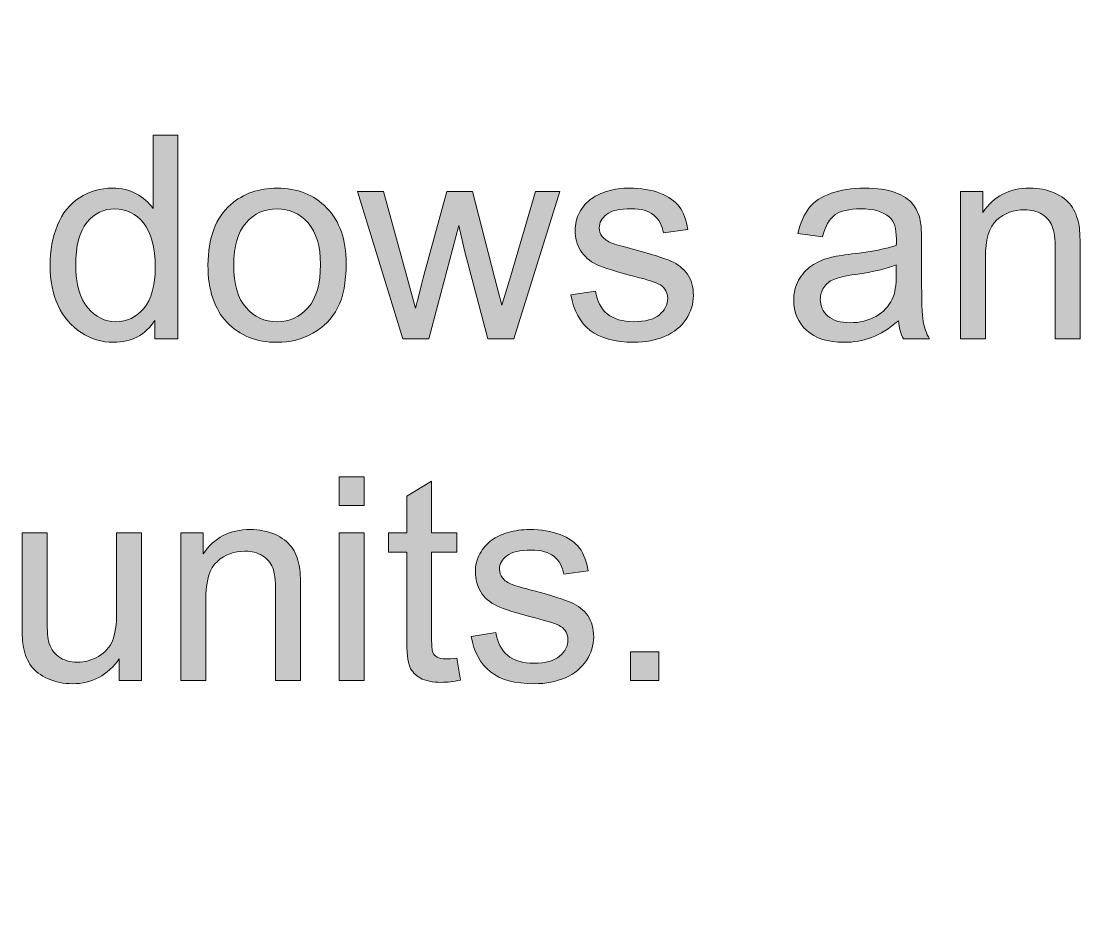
# Model space of a CAD drawing. Header units: inches. Extents: x -17.6 to 82.3, y -15.1 to 23.2.
# Drawn here: x 27.301 to 28.032, y -4.926 to -4.306 of the extents above; entities that cross this region are included whole.
import ezdxf

# ---------------------------------------------------------------- set-up
doc = ezdxf.new("R2010")
doc.units = ezdxf.units.IN
doc.header["$MEASUREMENT"] = 0
doc.layers.add('0_0', color=7, linetype='Continuous', lineweight=0)
doc.layers.add('G-ANNO-TTLB', color=7, linetype='Continuous', lineweight=0)

# ---------------------------------------------------------------- blocks, each defined once
blk = doc.blocks.new('Block_19')
at = {"layer": '0_0', "true_color": 0x000000, "transparency": 33554687}
h = blk.add_hatch(color=18, dxfattribs=at)
h.dxf.hatch_style = 2
edge = h.paths.add_edge_path()
edge.add_spline(control_points=[(27.33858, -4.473), (27.33858, -4.48591), (27.3413, -4.49556), (27.34675, -4.50195), (27.35219, -4.50834), (27.35862, -4.51154), (27.36602, -4.51154), (27.37348, -4.51154), (27.37983, -4.50849), (27.38505, -4.50237), (27.39027, -4.49627), (27.39289, -4.48695), (27.39289, -4.47442), (27.39289, -4.46063), (27.39023, -4.45049), (27.38491, -4.44404), (27.3796, -4.43758), (27.37305, -4.43435), (27.36526, -4.43435), (27.35767, -4.43435), (27.35132, -4.43746), (27.34622, -4.44366), (27.34113, -4.44986), (27.33858, -4.45964), (27.33858, -4.473)], knot_values=[0, 0, 0, 0, 1, 1, 1, 2, 2, 2, 3, 3, 3, 4, 4, 4, 5, 5, 5, 6, 6, 6, 7, 7, 7, 8, 8, 8, 8], degree=3, periodic=0)
edge = h.paths.add_edge_path()
edge.add_spline(control_points=[(27.39261, -4.52332), (27.39261, -4.52332), (27.39261, -4.51059), (27.39261, -4.51059), (27.3862, -4.52059), (27.3768, -4.52559), (27.36441, -4.52559), (27.35636, -4.52559), (27.34897, -4.52338), (27.34223, -4.51895), (27.33549, -4.51451), (27.33027, -4.50833), (27.32657, -4.50039), (27.32286, -4.49245), (27.32102, -4.48332), (27.32102, -4.473), (27.32102, -4.46293), (27.32269, -4.4538), (27.32605, -4.4456), (27.3294, -4.43741), (27.33443, -4.43113), (27.34115, -4.42676), (27.34785, -4.42239), (27.35535, -4.42021), (27.36365, -4.42021), (27.36972, -4.42021), (27.37514, -4.42148), (27.37988, -4.42406), (27.38463, -4.42661), (27.38848, -4.42996), (27.39147, -4.43407), (27.39147, -4.43407), (27.39147, -4.38413), (27.39147, -4.38413), (27.39147, -4.38413), (27.40846, -4.38413), (27.40846, -4.38413), (27.40846, -4.38413), (27.40846, -4.52332), (27.40846, -4.52332), (27.40846, -4.52332), (27.39261, -4.52332), (27.39261, -4.52332)], knot_values=[0, 0, 0, 0, 1, 1, 1, 2, 2, 2, 3, 3, 3, 4, 4, 4, 5, 5, 5, 6, 6, 6, 7, 7, 7, 8, 8, 8, 9, 9, 9, 10, 10, 10, 11, 11, 11, 12, 12, 12, 13, 13, 13, 14, 14, 14, 14], degree=3, periodic=0)
h = blk.add_hatch(color=18, dxfattribs=at)
h.dxf.hatch_style = 2
edge = h.paths.add_edge_path()
edge.add_spline(control_points=[(27.44653, -4.4729), (27.44653, -4.48581), (27.44934, -4.49548), (27.45498, -4.50191), (27.46061, -4.50833), (27.46771, -4.51154), (27.47625, -4.51154), (27.48473, -4.51154), (27.49178, -4.50831), (27.49742, -4.50186), (27.50305, -4.4954), (27.50587, -4.48556), (27.50587, -4.47233), (27.50587, -4.45987), (27.50304, -4.45041), (27.49737, -4.444), (27.49171, -4.43757), (27.48466, -4.43435), (27.47625, -4.43435), (27.46771, -4.43435), (27.46061, -4.43755), (27.45498, -4.44394), (27.44934, -4.45033), (27.44653, -4.45999), (27.44653, -4.4729)], knot_values=[0, 0, 0, 0, 1, 1, 1, 2, 2, 2, 3, 3, 3, 4, 4, 4, 5, 5, 5, 6, 6, 6, 7, 7, 7, 8, 8, 8, 8], degree=3, periodic=0)
edge = h.paths.add_edge_path()
edge.add_spline(control_points=[(27.42897, -4.4729), (27.42897, -4.45422), (27.43415, -4.4404), (27.44454, -4.43141), (27.45321, -4.42394), (27.46377, -4.42021), (27.47625, -4.42021), (27.49011, -4.42021), (27.50144, -4.42475), (27.51024, -4.43382), (27.51903, -4.44291), (27.52344, -4.45546), (27.52344, -4.47148), (27.52344, -4.48446), (27.52148, -4.49466), (27.51759, -4.5021), (27.5137, -4.50954), (27.50804, -4.51531), (27.5006, -4.51942), (27.49316, -4.52353), (27.48504, -4.52559), (27.47625, -4.52559), (27.46213, -4.52559), (27.45072, -4.52106), (27.44202, -4.51202), (27.43332, -4.50297), (27.42897, -4.48992), (27.42897, -4.4729)], knot_values=[0, 0, 0, 0, 1, 1, 1, 2, 2, 2, 3, 3, 3, 4, 4, 4, 5, 5, 5, 6, 6, 6, 7, 7, 7, 8, 8, 8, 9, 9, 9, 9], degree=3, periodic=0)
h = blk.add_hatch(color=18, dxfattribs=at)
h.dxf.hatch_style = 2
edge = h.paths.add_edge_path()
edge.add_spline(control_points=[(27.67706, -4.49322), (27.67706, -4.49322), (27.69396, -4.49056), (27.69396, -4.49056), (27.69491, -4.49733), (27.69755, -4.50252), (27.70188, -4.50613), (27.70622, -4.50974), (27.71228, -4.51154), (27.72007, -4.51154), (27.72791, -4.51154), (27.73374, -4.50994), (27.73754, -4.50674), (27.74133, -4.50355), (27.74323, -4.4998), (27.74323, -4.4955), (27.74323, -4.49163), (27.74155, -4.48859), (27.7382, -4.48638), (27.73585, -4.48486), (27.73003, -4.48294), (27.72073, -4.48059), (27.7082, -4.47743), (27.6995, -4.47469), (27.69466, -4.47237), (27.68982, -4.47007), (27.68616, -4.46686), (27.68365, -4.4628), (27.68115, -4.4587), (27.6799, -4.4542), (27.6799, -4.44926), (27.6799, -4.44477), (27.68094, -4.44061), (27.68298, -4.43678), (27.68505, -4.43294), (27.68784, -4.42977), (27.69139, -4.42723), (27.69405, -4.42527), (27.69767, -4.42361), (27.70226, -4.42224), (27.70685, -4.42088), (27.71176, -4.42021), (27.71703, -4.42021), (27.72493, -4.42021), (27.73188, -4.42135), (27.73786, -4.42362), (27.74384, -4.4259), (27.74826, -4.429), (27.75111, -4.43287), (27.75396, -4.43678), (27.75591, -4.44198), (27.757, -4.4485), (27.757, -4.4485), (27.74029, -4.45078), (27.74029, -4.45078), (27.73953, -4.44558), (27.73733, -4.44154), (27.73368, -4.43863), (27.73005, -4.43571), (27.72491, -4.43426), (27.71826, -4.43426), (27.71041, -4.43426), (27.70481, -4.43556), (27.70146, -4.43815), (27.69809, -4.44074), (27.69642, -4.44378), (27.69642, -4.44727), (27.69642, -4.44948), (27.69712, -4.45147), (27.69851, -4.45325), (27.6999, -4.45508), (27.70208, -4.4566), (27.70506, -4.4578), (27.70677, -4.45844), (27.71181, -4.45989), (27.72016, -4.46217), (27.73225, -4.4654), (27.74068, -4.46804), (27.74546, -4.47009), (27.75024, -4.47215), (27.75399, -4.47515), (27.75671, -4.47907), (27.75943, -4.48299), (27.7608, -4.48787), (27.7608, -4.49369), (27.7608, -4.49939), (27.75913, -4.50476), (27.75581, -4.50978), (27.75248, -4.51482), (27.74769, -4.5187), (27.74143, -4.52147), (27.73516, -4.52421), (27.72807, -4.52559), (27.72016, -4.52559), (27.70706, -4.52559), (27.69708, -4.52287), (27.6902, -4.51743), (27.68334, -4.51199), (27.67896, -4.50392), (27.67706, -4.49322)], knot_values=[0, 0, 0, 0, 1, 1, 1, 2, 2, 2, 3, 3, 3, 4, 4, 4, 5, 5, 5, 6, 6, 6, 7, 7, 7, 8, 8, 8, 9, 9, 9, 10, 10, 10, 11, 11, 11, 12, 12, 12, 13, 13, 13, 14, 14, 14, 15, 15, 15, 16, 16, 16, 17, 17, 17, 18, 18, 18, 19, 19, 19, 20, 20, 20, 21, 21, 21, 22, 22, 22, 23, 23, 23, 24, 24, 24, 25, 25, 25, 26, 26, 26, 27, 27, 27, 28, 28, 28, 29, 29, 29, 30, 30, 30, 31, 31, 31, 32, 32, 32, 33, 33, 33, 33], degree=3, periodic=0)
h = blk.add_hatch(color=18, dxfattribs=at)
h.dxf.hatch_style = 2
edge = h.paths.add_edge_path()
edge.add_spline(control_points=[(27.89951, -4.47271), (27.8933, -4.47525), (27.88399, -4.47739), (27.8716, -4.47917), (27.86457, -4.48018), (27.85959, -4.48132), (27.85669, -4.48258), (27.85377, -4.48385), (27.85152, -4.4857), (27.84995, -4.48813), (27.84836, -4.49057), (27.84757, -4.49329), (27.84757, -4.49626), (27.84757, -4.50081), (27.8493, -4.50461), (27.85274, -4.50765), (27.8562, -4.51069), (27.86125, -4.51221), (27.86789, -4.51221), (27.87447, -4.51221), (27.88033, -4.51077), (27.88546, -4.50788), (27.89058, -4.505), (27.89434, -4.50107), (27.89676, -4.49607), (27.89859, -4.4922), (27.89951, -4.4865), (27.89951, -4.47898), (27.89951, -4.47898), (27.89951, -4.47271), (27.89951, -4.47271)], knot_values=[0, 0, 0, 0, 1, 1, 1, 2, 2, 2, 3, 3, 3, 4, 4, 4, 5, 5, 5, 6, 6, 6, 7, 7, 7, 8, 8, 8, 9, 9, 9, 10, 10, 10, 10], degree=3, periodic=0)
edge = h.paths.add_edge_path()
edge.add_spline(control_points=[(27.90093, -4.51088), (27.8946, -4.51626), (27.88851, -4.52006), (27.88265, -4.52227), (27.8768, -4.52448), (27.87051, -4.52559), (27.86381, -4.52559), (27.85273, -4.52559), (27.84421, -4.52288), (27.83827, -4.51748), (27.83232, -4.51206), (27.82935, -4.50515), (27.82935, -4.49673), (27.82935, -4.49179), (27.83047, -4.48729), (27.83271, -4.48319), (27.83496, -4.47913), (27.8379, -4.47584), (27.84154, -4.47338), (27.84519, -4.47091), (27.84928, -4.46903), (27.85384, -4.46777), (27.85719, -4.46689), (27.86225, -4.46604), (27.86903, -4.46521), (27.88283, -4.46357), (27.89299, -4.4616), (27.89951, -4.45932), (27.89956, -4.45698), (27.8996, -4.4555), (27.8996, -4.45486), (27.8996, -4.4479), (27.89799, -4.44299), (27.89476, -4.44014), (27.89039, -4.43628), (27.8839, -4.43435), (27.8753, -4.43435), (27.86726, -4.43435), (27.86133, -4.43576), (27.85749, -4.43857), (27.85366, -4.44139), (27.85083, -4.44638), (27.849, -4.45353), (27.849, -4.45353), (27.83229, -4.45125), (27.83229, -4.45125), (27.83381, -4.44411), (27.8363, -4.43833), (27.83979, -4.43393), (27.84326, -4.42952), (27.84829, -4.42615), (27.85489, -4.42376), (27.86146, -4.4214), (27.86909, -4.42021), (27.87777, -4.42021), (27.88637, -4.42021), (27.89336, -4.42122), (27.89875, -4.42324), (27.90412, -4.42527), (27.90808, -4.42782), (27.91062, -4.43089), (27.91314, -4.43396), (27.91492, -4.43784), (27.91593, -4.44252), (27.9165, -4.44543), (27.91679, -4.45068), (27.91679, -4.45828), (27.91679, -4.45828), (27.91679, -4.48107), (27.91679, -4.48107), (27.91679, -4.49695), (27.91715, -4.507), (27.91787, -4.51122), (27.91861, -4.51542), (27.92004, -4.51945), (27.9222, -4.52332), (27.9222, -4.52332), (27.90435, -4.52332), (27.90435, -4.52332), (27.90257, -4.51978), (27.90144, -4.51562), (27.90093, -4.51088)], knot_values=[0, 0, 0, 0, 1, 1, 1, 2, 2, 2, 3, 3, 3, 4, 4, 4, 5, 5, 5, 6, 6, 6, 7, 7, 7, 8, 8, 8, 9, 9, 9, 10, 10, 10, 11, 11, 11, 12, 12, 12, 13, 13, 13, 14, 14, 14, 15, 15, 15, 16, 16, 16, 17, 17, 17, 18, 18, 18, 19, 19, 19, 20, 20, 20, 21, 21, 21, 22, 22, 22, 23, 23, 23, 24, 24, 24, 25, 25, 25, 26, 26, 26, 27, 27, 27, 27], degree=3, periodic=0)
h = blk.add_hatch(color=18, dxfattribs=at)
h.dxf.hatch_style = 2
edge = h.paths.add_edge_path()
edge.add_spline(control_points=[(27.94328, -4.52332), (27.94328, -4.52332), (27.94328, -4.42249), (27.94328, -4.42249), (27.94328, -4.42249), (27.95866, -4.42249), (27.95866, -4.42249), (27.95866, -4.42249), (27.95866, -4.43682), (27.95866, -4.43682), (27.96606, -4.42574), (27.97675, -4.42021), (27.99075, -4.42021), (27.99683, -4.42021), (28.00241, -4.42129), (28.0075, -4.42349), (28.0126, -4.42566), (28.01641, -4.42853), (28.01895, -4.43207), (28.02147, -4.43561), (28.02325, -4.43983), (28.02426, -4.4447), (28.02489, -4.44786), (28.02521, -4.45341), (28.02521, -4.46132), (28.02521, -4.46132), (28.02521, -4.52332), (28.02521, -4.52332), (28.02521, -4.52332), (28.00812, -4.52332), (28.00812, -4.52332), (28.00812, -4.52332), (28.00812, -4.46198), (28.00812, -4.46198), (28.00812, -4.45502), (28.00746, -4.44982), (28.00613, -4.44636), (28.0048, -4.44291), (28.00244, -4.44016), (27.99905, -4.43811), (27.99567, -4.43605), (27.9917, -4.43502), (27.98714, -4.43502), (27.97986, -4.43502), (27.97358, -4.43732), (27.96829, -4.44195), (27.96301, -4.44657), (27.96037, -4.45534), (27.96037, -4.46825), (27.96037, -4.46825), (27.96037, -4.52332), (27.96037, -4.52332), (27.96037, -4.52332), (27.94328, -4.52332), (27.94328, -4.52332)], knot_values=[0, 0, 0, 0, 1, 1, 1, 2, 2, 2, 3, 3, 3, 4, 4, 4, 5, 5, 5, 6, 6, 6, 7, 7, 7, 8, 8, 8, 9, 9, 9, 10, 10, 10, 11, 11, 11, 12, 12, 12, 13, 13, 13, 14, 14, 14, 15, 15, 15, 16, 16, 16, 17, 17, 17, 18, 18, 18, 18], degree=3, periodic=0)
h = blk.add_hatch(color=18, dxfattribs=at)
h.dxf.hatch_style = 2
edge = h.paths.add_edge_path()
edge.add_spline(control_points=[(27.56208, -4.52332), (27.56208, -4.52332), (27.53122, -4.42249), (27.53122, -4.42249), (27.53122, -4.42249), (27.54888, -4.42249), (27.54888, -4.42249), (27.54888, -4.42249), (27.56493, -4.48069), (27.56493, -4.48069), (27.56493, -4.48069), (27.57091, -4.50233), (27.57091, -4.50233), (27.57115, -4.50126), (27.5729, -4.49433), (27.57613, -4.48154), (27.57613, -4.48154), (27.59218, -4.42249), (27.59218, -4.42249), (27.59218, -4.42249), (27.60974, -4.42249), (27.60974, -4.42249), (27.60974, -4.42249), (27.62484, -4.48097), (27.62484, -4.48097), (27.62484, -4.48097), (27.62987, -4.50024), (27.62987, -4.50024), (27.62987, -4.50024), (27.63566, -4.48078), (27.63566, -4.48078), (27.63566, -4.48078), (27.65294, -4.42249), (27.65294, -4.42249), (27.65294, -4.42249), (27.66956, -4.42249), (27.66956, -4.42249), (27.66956, -4.42249), (27.63803, -4.52332), (27.63803, -4.52332), (27.63803, -4.52332), (27.62028, -4.52332), (27.62028, -4.52332), (27.62028, -4.52332), (27.60423, -4.46293), (27.60423, -4.46293), (27.60423, -4.46293), (27.60034, -4.44575), (27.60034, -4.44575), (27.60034, -4.44575), (27.57993, -4.52332), (27.57993, -4.52332), (27.57993, -4.52332), (27.56208, -4.52332), (27.56208, -4.52332)], knot_values=[0, 0, 0, 0, 1, 1, 1, 2, 2, 2, 3, 3, 3, 4, 4, 4, 5, 5, 5, 6, 6, 6, 7, 7, 7, 8, 8, 8, 9, 9, 9, 10, 10, 10, 11, 11, 11, 12, 12, 12, 13, 13, 13, 14, 14, 14, 15, 15, 15, 16, 16, 16, 17, 17, 17, 18, 18, 18, 18], degree=3, periodic=0)
h = blk.add_hatch(color=18, dxfattribs=at)
h.dxf.hatch_style = 2
edge = h.paths.add_edge_path()
edge.add_spline(control_points=[(27.5186, -4.75665), (27.5186, -4.75665), (27.5186, -4.65582), (27.5186, -4.65582), (27.5186, -4.65582), (27.53569, -4.65582), (27.53569, -4.65582), (27.53569, -4.65582), (27.53569, -4.75665), (27.53569, -4.75665), (27.53569, -4.75665), (27.5186, -4.75665), (27.5186, -4.75665)], knot_values=[0, 0, 0, 0, 1, 1, 1, 2, 2, 2, 3, 3, 3, 4, 4, 4, 4], degree=3, periodic=0)
edge = h.paths.add_edge_path()
edge.add_spline(control_points=[(27.5186, -4.63711), (27.5186, -4.63711), (27.5186, -4.61746), (27.5186, -4.61746), (27.5186, -4.61746), (27.53569, -4.61746), (27.53569, -4.61746), (27.53569, -4.61746), (27.53569, -4.63711), (27.53569, -4.63711), (27.53569, -4.63711), (27.5186, -4.63711), (27.5186, -4.63711)], knot_values=[0, 0, 0, 0, 1, 1, 1, 2, 2, 2, 3, 3, 3, 4, 4, 4, 4], degree=3, periodic=0)
h = blk.add_hatch(color=18, dxfattribs=at)
h.dxf.hatch_style = 2
edge = h.paths.add_edge_path()
edge.add_spline(control_points=[(27.59901, -4.74136), (27.59901, -4.74136), (27.60148, -4.75646), (27.60148, -4.75646), (27.59667, -4.75747), (27.59237, -4.75798), (27.58857, -4.75798), (27.58236, -4.75798), (27.57756, -4.757), (27.57414, -4.75503), (27.57072, -4.75307), (27.56831, -4.75049), (27.56692, -4.74729), (27.56552, -4.7441), (27.56483, -4.73737), (27.56483, -4.72712), (27.56483, -4.72712), (27.56483, -4.66911), (27.56483, -4.66911), (27.56483, -4.66911), (27.5523, -4.66911), (27.5523, -4.66911), (27.5523, -4.66911), (27.5523, -4.65582), (27.5523, -4.65582), (27.5523, -4.65582), (27.56483, -4.65582), (27.56483, -4.65582), (27.56483, -4.65582), (27.56483, -4.63085), (27.56483, -4.63085), (27.56483, -4.63085), (27.58183, -4.62059), (27.58183, -4.62059), (27.58183, -4.62059), (27.58183, -4.65582), (27.58183, -4.65582), (27.58183, -4.65582), (27.59901, -4.65582), (27.59901, -4.65582), (27.59901, -4.65582), (27.59901, -4.66911), (27.59901, -4.66911), (27.59901, -4.66911), (27.58183, -4.66911), (27.58183, -4.66911), (27.58183, -4.66911), (27.58183, -4.72807), (27.58183, -4.72807), (27.58183, -4.73294), (27.58213, -4.73607), (27.58272, -4.73747), (27.58333, -4.73886), (27.58431, -4.73996), (27.58567, -4.74079), (27.58704, -4.74162), (27.58898, -4.74202), (27.59151, -4.74202), (27.59341, -4.74202), (27.59591, -4.74181), (27.59901, -4.74136)], knot_values=[0, 0, 0, 0, 1, 1, 1, 2, 2, 2, 3, 3, 3, 4, 4, 4, 5, 5, 5, 6, 6, 6, 7, 7, 7, 8, 8, 8, 9, 9, 9, 10, 10, 10, 11, 11, 11, 12, 12, 12, 13, 13, 13, 14, 14, 14, 15, 15, 15, 16, 16, 16, 17, 17, 17, 18, 18, 18, 19, 19, 19, 20, 20, 20, 20], degree=3, periodic=0)
h = blk.add_hatch(color=18, dxfattribs=at)
h.dxf.hatch_style = 2
edge = h.paths.add_edge_path()
edge.add_spline(control_points=[(27.3683, -4.75665), (27.3683, -4.75665), (27.3683, -4.74183), (27.3683, -4.74183), (27.36045, -4.75323), (27.34979, -4.75892), (27.3363, -4.75892), (27.33035, -4.75892), (27.3248, -4.75779), (27.31963, -4.75551), (27.31448, -4.75323), (27.31066, -4.75037), (27.30815, -4.74691), (27.30565, -4.74346), (27.30389, -4.73924), (27.30288, -4.73424), (27.30218, -4.73089), (27.30184, -4.72557), (27.30184, -4.71829), (27.30184, -4.71829), (27.30184, -4.65582), (27.30184, -4.65582), (27.30184, -4.65582), (27.31893, -4.65582), (27.31893, -4.65582), (27.31893, -4.65582), (27.31893, -4.71174), (27.31893, -4.71174), (27.31893, -4.72066), (27.31927, -4.72667), (27.31997, -4.72978), (27.32104, -4.73427), (27.32332, -4.73779), (27.32681, -4.74037), (27.33028, -4.74292), (27.33459, -4.74421), (27.33972, -4.74421), (27.34485, -4.74421), (27.34965, -4.74289), (27.35415, -4.74026), (27.35864, -4.73764), (27.36183, -4.73406), (27.36369, -4.72955), (27.36556, -4.72502), (27.3665, -4.71845), (27.3665, -4.70984), (27.3665, -4.70984), (27.3665, -4.65582), (27.3665, -4.65582), (27.3665, -4.65582), (27.38359, -4.65582), (27.38359, -4.65582), (27.38359, -4.65582), (27.38359, -4.75665), (27.38359, -4.75665), (27.38359, -4.75665), (27.3683, -4.75665), (27.3683, -4.75665)], knot_values=[0, 0, 0, 0, 1, 1, 1, 2, 2, 2, 3, 3, 3, 4, 4, 4, 5, 5, 5, 6, 6, 6, 7, 7, 7, 8, 8, 8, 9, 9, 9, 10, 10, 10, 11, 11, 11, 12, 12, 12, 13, 13, 13, 14, 14, 14, 15, 15, 15, 16, 16, 16, 17, 17, 17, 18, 18, 18, 19, 19, 19, 19], degree=3, periodic=0)
h = blk.add_hatch(color=18, dxfattribs=at)
h.dxf.hatch_style = 2
edge = h.paths.add_edge_path()
edge.add_spline(control_points=[(27.41036, -4.75665), (27.41036, -4.75665), (27.41036, -4.65582), (27.41036, -4.65582), (27.41036, -4.65582), (27.42574, -4.65582), (27.42574, -4.65582), (27.42574, -4.65582), (27.42574, -4.67015), (27.42574, -4.67015), (27.43315, -4.65907), (27.44383, -4.65354), (27.45783, -4.65354), (27.46391, -4.65354), (27.4695, -4.65462), (27.47458, -4.65682), (27.47968, -4.65899), (27.48349, -4.66187), (27.48603, -4.66541), (27.48855, -4.66895), (27.49033, -4.67316), (27.49135, -4.67803), (27.49197, -4.68119), (27.4923, -4.68674), (27.4923, -4.69465), (27.4923, -4.69465), (27.4923, -4.75665), (27.4923, -4.75665), (27.4923, -4.75665), (27.47521, -4.75665), (27.47521, -4.75665), (27.47521, -4.75665), (27.47521, -4.69531), (27.47521, -4.69531), (27.47521, -4.68835), (27.47454, -4.68315), (27.47321, -4.67969), (27.47188, -4.67624), (27.46952, -4.67349), (27.46613, -4.67144), (27.46275, -4.66938), (27.45878, -4.66835), (27.45422, -4.66835), (27.44694, -4.66835), (27.44066, -4.67065), (27.43537, -4.67528), (27.43009, -4.6799), (27.42745, -4.68867), (27.42745, -4.70158), (27.42745, -4.70158), (27.42745, -4.75665), (27.42745, -4.75665), (27.42745, -4.75665), (27.41036, -4.75665), (27.41036, -4.75665)], knot_values=[0, 0, 0, 0, 1, 1, 1, 2, 2, 2, 3, 3, 3, 4, 4, 4, 5, 5, 5, 6, 6, 6, 7, 7, 7, 8, 8, 8, 9, 9, 9, 10, 10, 10, 11, 11, 11, 12, 12, 12, 13, 13, 13, 14, 14, 14, 15, 15, 15, 16, 16, 16, 17, 17, 17, 18, 18, 18, 18], degree=3, periodic=0)
h = blk.add_hatch(color=18, dxfattribs=at)
h.dxf.hatch_style = 2
edge = h.paths.add_edge_path()
edge.add_spline(control_points=[(27.60889, -4.72655), (27.60889, -4.72655), (27.62579, -4.72389), (27.62579, -4.72389), (27.62674, -4.73066), (27.62938, -4.73585), (27.63371, -4.73946), (27.63805, -4.74307), (27.64411, -4.74487), (27.6519, -4.74487), (27.65974, -4.74487), (27.66557, -4.74327), (27.66937, -4.74007), (27.67316, -4.73688), (27.67506, -4.73313), (27.67506, -4.72883), (27.67506, -4.72496), (27.67338, -4.72192), (27.67003, -4.71971), (27.66768, -4.71819), (27.66187, -4.71627), (27.65256, -4.71392), (27.64003, -4.71076), (27.63133, -4.70802), (27.62649, -4.7057), (27.62165, -4.7034), (27.61799, -4.7002), (27.61548, -4.69613), (27.61298, -4.69203), (27.61174, -4.68753), (27.61174, -4.68259), (27.61174, -4.6781), (27.61277, -4.67394), (27.61481, -4.67011), (27.61688, -4.66627), (27.61967, -4.6631), (27.62322, -4.66056), (27.62588, -4.6586), (27.6295, -4.65694), (27.63409, -4.65557), (27.63869, -4.65422), (27.6436, -4.65354), (27.64886, -4.65354), (27.65677, -4.65354), (27.66371, -4.65468), (27.66969, -4.65696), (27.67567, -4.65923), (27.68009, -4.66233), (27.68294, -4.66621), (27.68579, -4.67011), (27.68774, -4.67531), (27.68883, -4.68183), (27.68883, -4.68183), (27.67212, -4.68411), (27.67212, -4.68411), (27.67136, -4.67891), (27.66916, -4.67487), (27.66551, -4.67196), (27.66188, -4.66904), (27.65674, -4.66759), (27.65009, -4.66759), (27.64224, -4.66759), (27.63664, -4.66889), (27.63329, -4.67148), (27.62992, -4.67407), (27.62826, -4.67711), (27.62826, -4.6806), (27.62826, -4.68281), (27.62895, -4.6848), (27.63034, -4.68658), (27.63173, -4.68841), (27.63391, -4.68993), (27.6369, -4.69113), (27.6386, -4.69177), (27.64364, -4.69322), (27.65199, -4.6955), (27.66408, -4.69873), (27.67251, -4.70138), (27.67729, -4.70342), (27.68207, -4.70549), (27.68582, -4.70848), (27.68854, -4.7124), (27.69126, -4.71632), (27.69263, -4.7212), (27.69263, -4.72702), (27.69263, -4.73272), (27.69096, -4.73809), (27.68764, -4.74311), (27.68431, -4.74816), (27.67952, -4.75203), (27.67326, -4.7548), (27.66699, -4.75754), (27.6599, -4.75892), (27.65199, -4.75892), (27.63889, -4.75892), (27.62891, -4.7562), (27.62203, -4.75076), (27.61517, -4.74532), (27.61079, -4.73725), (27.60889, -4.72655)], knot_values=[0, 0, 0, 0, 1, 1, 1, 2, 2, 2, 3, 3, 3, 4, 4, 4, 5, 5, 5, 6, 6, 6, 7, 7, 7, 8, 8, 8, 9, 9, 9, 10, 10, 10, 11, 11, 11, 12, 12, 12, 13, 13, 13, 14, 14, 14, 15, 15, 15, 16, 16, 16, 17, 17, 17, 18, 18, 18, 19, 19, 19, 20, 20, 20, 21, 21, 21, 22, 22, 22, 23, 23, 23, 24, 24, 24, 25, 25, 25, 26, 26, 26, 27, 27, 27, 28, 28, 28, 29, 29, 29, 30, 30, 30, 31, 31, 31, 32, 32, 32, 33, 33, 33, 33], degree=3, periodic=0)
h = blk.add_hatch(color=18, dxfattribs=at)
h.dxf.hatch_style = 2
edge = h.paths.add_edge_path()
edge.add_spline(control_points=[(27.71779, -4.75665), (27.71779, -4.75665), (27.71779, -4.73718), (27.71779, -4.73718), (27.71779, -4.73718), (27.73725, -4.73718), (27.73725, -4.73718), (27.73725, -4.73718), (27.73725, -4.75665), (27.73725, -4.75665), (27.73725, -4.75665), (27.71779, -4.75665), (27.71779, -4.75665)], knot_values=[0, 0, 0, 0, 1, 1, 1, 2, 2, 2, 3, 3, 3, 4, 4, 4, 4], degree=3, periodic=0)
at = {"layer": '0_0'}
for points, knots in [([(27.39261, -4.52332), (27.39261, -4.52332), (27.39261, -4.51059), (27.39261, -4.51059), (27.3862, -4.52059), (27.3768, -4.52559), (27.36441, -4.52559), (27.35636, -4.52559), (27.34897, -4.52338), (27.34223, -4.51895), (27.33549, -4.51451), (27.33027, -4.50833), (27.32657, -4.50039), (27.32286, -4.49245), (27.32102, -4.48332), (27.32102, -4.473), (27.32102, -4.46293), (27.32269, -4.4538), (27.32605, -4.4456), (27.3294, -4.43741), (27.33443, -4.43113), (27.34115, -4.42676), (27.34785, -4.42239), (27.35535, -4.42021), (27.36365, -4.42021), (27.36972, -4.42021), (27.37514, -4.42148), (27.37988, -4.42406), (27.38463, -4.42661), (27.38848, -4.42996), (27.39147, -4.43407), (27.39147, -4.43407), (27.39147, -4.38413), (27.39147, -4.38413), (27.39147, -4.38413), (27.40846, -4.38413), (27.40846, -4.38413), (27.40846, -4.38413), (27.40846, -4.52332), (27.40846, -4.52332), (27.40846, -4.52332), (27.39261, -4.52332), (27.39261, -4.52332)], [0, 0, 0, 0, 1, 1, 1, 2, 2, 2, 3, 3, 3, 4, 4, 4, 5, 5, 5, 6, 6, 6, 7, 7, 7, 8, 8, 8, 9, 9, 9, 10, 10, 10, 11, 11, 11, 12, 12, 12, 13, 13, 13, 14, 14, 14, 14]), ([(27.42897, -4.4729), (27.42897, -4.45422), (27.43415, -4.4404), (27.44454, -4.43141), (27.45321, -4.42394), (27.46377, -4.42021), (27.47625, -4.42021), (27.49011, -4.42021), (27.50144, -4.42475), (27.51024, -4.43382), (27.51903, -4.44291), (27.52344, -4.45546), (27.52344, -4.47148), (27.52344, -4.48446), (27.52148, -4.49466), (27.51759, -4.5021), (27.5137, -4.50954), (27.50804, -4.51531), (27.5006, -4.51942), (27.49316, -4.52353), (27.48504, -4.52559), (27.47625, -4.52559), (27.46213, -4.52559), (27.45072, -4.52106), (27.44202, -4.51202), (27.43332, -4.50297), (27.42897, -4.48992), (27.42897, -4.4729)], [0, 0, 0, 0, 1, 1, 1, 2, 2, 2, 3, 3, 3, 4, 4, 4, 5, 5, 5, 6, 6, 6, 7, 7, 7, 8, 8, 8, 9, 9, 9, 9]), ([(27.67706, -4.49322), (27.67706, -4.49322), (27.69396, -4.49056), (27.69396, -4.49056), (27.69491, -4.49733), (27.69755, -4.50252), (27.70188, -4.50613), (27.70622, -4.50974), (27.71228, -4.51154), (27.72007, -4.51154), (27.72791, -4.51154), (27.73374, -4.50994), (27.73754, -4.50674), (27.74133, -4.50355), (27.74323, -4.4998), (27.74323, -4.4955), (27.74323, -4.49163), (27.74155, -4.48859), (27.7382, -4.48638), (27.73585, -4.48486), (27.73003, -4.48294), (27.72073, -4.48059), (27.7082, -4.47743), (27.6995, -4.47469), (27.69466, -4.47237), (27.68982, -4.47007), (27.68616, -4.46686), (27.68365, -4.4628), (27.68115, -4.4587), (27.6799, -4.4542), (27.6799, -4.44926), (27.6799, -4.44477), (27.68094, -4.44061), (27.68298, -4.43678), (27.68505, -4.43294), (27.68784, -4.42977), (27.69139, -4.42723), (27.69405, -4.42527), (27.69767, -4.42361), (27.70226, -4.42224), (27.70685, -4.42088), (27.71176, -4.42021), (27.71703, -4.42021), (27.72493, -4.42021), (27.73188, -4.42135), (27.73786, -4.42362), (27.74384, -4.4259), (27.74826, -4.429), (27.75111, -4.43287), (27.75396, -4.43678), (27.75591, -4.44198), (27.757, -4.4485), (27.757, -4.4485), (27.74029, -4.45078), (27.74029, -4.45078), (27.73953, -4.44558), (27.73733, -4.44154), (27.73368, -4.43863), (27.73005, -4.43571), (27.72491, -4.43426), (27.71826, -4.43426), (27.71041, -4.43426), (27.70481, -4.43556), (27.70146, -4.43815), (27.69809, -4.44074), (27.69642, -4.44378), (27.69642, -4.44727), (27.69642, -4.44948), (27.69712, -4.45147), (27.69851, -4.45325), (27.6999, -4.45508), (27.70208, -4.4566), (27.70506, -4.4578), (27.70677, -4.45844), (27.71181, -4.45989), (27.72016, -4.46217), (27.73225, -4.4654), (27.74068, -4.46804), (27.74546, -4.47009), (27.75024, -4.47215), (27.75399, -4.47515), (27.75671, -4.47907), (27.75943, -4.48299), (27.7608, -4.48787), (27.7608, -4.49369), (27.7608, -4.49939), (27.75913, -4.50476), (27.75581, -4.50978), (27.75248, -4.51482), (27.74769, -4.5187), (27.74143, -4.52147), (27.73516, -4.52421), (27.72807, -4.52559), (27.72016, -4.52559), (27.70706, -4.52559), (27.69708, -4.52287), (27.6902, -4.51743), (27.68334, -4.51199), (27.67896, -4.50392), (27.67706, -4.49322)], [0, 0, 0, 0, 1, 1, 1, 2, 2, 2, 3, 3, 3, 4, 4, 4, 5, 5, 5, 6, 6, 6, 7, 7, 7, 8, 8, 8, 9, 9, 9, 10, 10, 10, 11, 11, 11, 12, 12, 12, 13, 13, 13, 14, 14, 14, 15, 15, 15, 16, 16, 16, 17, 17, 17, 18, 18, 18, 19, 19, 19, 20, 20, 20, 21, 21, 21, 22, 22, 22, 23, 23, 23, 24, 24, 24, 25, 25, 25, 26, 26, 26, 27, 27, 27, 28, 28, 28, 29, 29, 29, 30, 30, 30, 31, 31, 31, 32, 32, 32, 33, 33, 33, 33]), ([(27.90093, -4.51088), (27.8946, -4.51626), (27.88851, -4.52006), (27.88265, -4.52227), (27.8768, -4.52448), (27.87051, -4.52559), (27.86381, -4.52559), (27.85273, -4.52559), (27.84421, -4.52288), (27.83827, -4.51748), (27.83232, -4.51206), (27.82935, -4.50515), (27.82935, -4.49673), (27.82935, -4.49179), (27.83047, -4.48729), (27.83271, -4.48319), (27.83496, -4.47913), (27.8379, -4.47584), (27.84154, -4.47338), (27.84519, -4.47091), (27.84928, -4.46903), (27.85384, -4.46777), (27.85719, -4.46689), (27.86225, -4.46604), (27.86903, -4.46521), (27.88283, -4.46357), (27.89299, -4.4616), (27.89951, -4.45932), (27.89956, -4.45698), (27.8996, -4.4555), (27.8996, -4.45486), (27.8996, -4.4479), (27.89799, -4.44299), (27.89476, -4.44014), (27.89039, -4.43628), (27.8839, -4.43435), (27.8753, -4.43435), (27.86726, -4.43435), (27.86133, -4.43576), (27.85749, -4.43857), (27.85366, -4.44139), (27.85083, -4.44638), (27.849, -4.45353), (27.849, -4.45353), (27.83229, -4.45125), (27.83229, -4.45125), (27.83381, -4.44411), (27.8363, -4.43833), (27.83979, -4.43393), (27.84326, -4.42952), (27.84829, -4.42615), (27.85489, -4.42376), (27.86146, -4.4214), (27.86909, -4.42021), (27.87777, -4.42021), (27.88637, -4.42021), (27.89336, -4.42122), (27.89875, -4.42324), (27.90412, -4.42527), (27.90808, -4.42782), (27.91062, -4.43089), (27.91314, -4.43396), (27.91492, -4.43784), (27.91593, -4.44252), (27.9165, -4.44543), (27.91679, -4.45068), (27.91679, -4.45828), (27.91679, -4.45828), (27.91679, -4.48107), (27.91679, -4.48107), (27.91679, -4.49695), (27.91715, -4.507), (27.91787, -4.51122), (27.91861, -4.51542), (27.92004, -4.51945), (27.9222, -4.52332), (27.9222, -4.52332), (27.90435, -4.52332), (27.90435, -4.52332), (27.90257, -4.51978), (27.90144, -4.51562), (27.90093, -4.51088)], [0, 0, 0, 0, 1, 1, 1, 2, 2, 2, 3, 3, 3, 4, 4, 4, 5, 5, 5, 6, 6, 6, 7, 7, 7, 8, 8, 8, 9, 9, 9, 10, 10, 10, 11, 11, 11, 12, 12, 12, 13, 13, 13, 14, 14, 14, 15, 15, 15, 16, 16, 16, 17, 17, 17, 18, 18, 18, 19, 19, 19, 20, 20, 20, 21, 21, 21, 22, 22, 22, 23, 23, 23, 24, 24, 24, 25, 25, 25, 26, 26, 26, 27, 27, 27, 27]), ([(27.94328, -4.52332), (27.94328, -4.52332), (27.94328, -4.42249), (27.94328, -4.42249), (27.94328, -4.42249), (27.95866, -4.42249), (27.95866, -4.42249), (27.95866, -4.42249), (27.95866, -4.43682), (27.95866, -4.43682), (27.96606, -4.42574), (27.97675, -4.42021), (27.99075, -4.42021), (27.99683, -4.42021), (28.00241, -4.42129), (28.0075, -4.42349), (28.0126, -4.42566), (28.01641, -4.42853), (28.01895, -4.43207), (28.02147, -4.43561), (28.02325, -4.43983), (28.02426, -4.4447), (28.02489, -4.44786), (28.02521, -4.45341), (28.02521, -4.46132), (28.02521, -4.46132), (28.02521, -4.52332), (28.02521, -4.52332), (28.02521, -4.52332), (28.00812, -4.52332), (28.00812, -4.52332), (28.00812, -4.52332), (28.00812, -4.46198), (28.00812, -4.46198), (28.00812, -4.45502), (28.00746, -4.44982), (28.00613, -4.44636), (28.0048, -4.44291), (28.00244, -4.44016), (27.99905, -4.43811), (27.99567, -4.43605), (27.9917, -4.43502), (27.98714, -4.43502), (27.97986, -4.43502), (27.97358, -4.43732), (27.96829, -4.44195), (27.96301, -4.44657), (27.96037, -4.45534), (27.96037, -4.46825), (27.96037, -4.46825), (27.96037, -4.52332), (27.96037, -4.52332), (27.96037, -4.52332), (27.94328, -4.52332), (27.94328, -4.52332)], [0, 0, 0, 0, 1, 1, 1, 2, 2, 2, 3, 3, 3, 4, 4, 4, 5, 5, 5, 6, 6, 6, 7, 7, 7, 8, 8, 8, 9, 9, 9, 10, 10, 10, 11, 11, 11, 12, 12, 12, 13, 13, 13, 14, 14, 14, 15, 15, 15, 16, 16, 16, 17, 17, 17, 18, 18, 18, 18]), ([(27.56208, -4.52332), (27.56208, -4.52332), (27.53122, -4.42249), (27.53122, -4.42249), (27.53122, -4.42249), (27.54888, -4.42249), (27.54888, -4.42249), (27.54888, -4.42249), (27.56493, -4.48069), (27.56493, -4.48069), (27.56493, -4.48069), (27.57091, -4.50233), (27.57091, -4.50233), (27.57115, -4.50126), (27.5729, -4.49433), (27.57613, -4.48154), (27.57613, -4.48154), (27.59218, -4.42249), (27.59218, -4.42249), (27.59218, -4.42249), (27.60974, -4.42249), (27.60974, -4.42249), (27.60974, -4.42249), (27.62484, -4.48097), (27.62484, -4.48097), (27.62484, -4.48097), (27.62987, -4.50024), (27.62987, -4.50024), (27.62987, -4.50024), (27.63566, -4.48078), (27.63566, -4.48078), (27.63566, -4.48078), (27.65294, -4.42249), (27.65294, -4.42249), (27.65294, -4.42249), (27.66956, -4.42249), (27.66956, -4.42249), (27.66956, -4.42249), (27.63803, -4.52332), (27.63803, -4.52332), (27.63803, -4.52332), (27.62028, -4.52332), (27.62028, -4.52332), (27.62028, -4.52332), (27.60423, -4.46293), (27.60423, -4.46293), (27.60423, -4.46293), (27.60034, -4.44575), (27.60034, -4.44575), (27.60034, -4.44575), (27.57993, -4.52332), (27.57993, -4.52332), (27.57993, -4.52332), (27.56208, -4.52332), (27.56208, -4.52332)], [0, 0, 0, 0, 1, 1, 1, 2, 2, 2, 3, 3, 3, 4, 4, 4, 5, 5, 5, 6, 6, 6, 7, 7, 7, 8, 8, 8, 9, 9, 9, 10, 10, 10, 11, 11, 11, 12, 12, 12, 13, 13, 13, 14, 14, 14, 15, 15, 15, 16, 16, 16, 17, 17, 17, 18, 18, 18, 18]), ([(27.33858, -4.473), (27.33858, -4.48591), (27.3413, -4.49556), (27.34675, -4.50195), (27.35219, -4.50834), (27.35862, -4.51154), (27.36602, -4.51154), (27.37348, -4.51154), (27.37983, -4.50849), (27.38505, -4.50237), (27.39027, -4.49627), (27.39289, -4.48695), (27.39289, -4.47442), (27.39289, -4.46063), (27.39023, -4.45049), (27.38491, -4.44404), (27.3796, -4.43758), (27.37305, -4.43435), (27.36526, -4.43435), (27.35767, -4.43435), (27.35132, -4.43746), (27.34622, -4.44366), (27.34113, -4.44986), (27.33858, -4.45964), (27.33858, -4.473)], [0, 0, 0, 0, 1, 1, 1, 2, 2, 2, 3, 3, 3, 4, 4, 4, 5, 5, 5, 6, 6, 6, 7, 7, 7, 8, 8, 8, 8]), ([(27.44653, -4.4729), (27.44653, -4.48581), (27.44934, -4.49548), (27.45498, -4.50191), (27.46061, -4.50833), (27.46771, -4.51154), (27.47625, -4.51154), (27.48473, -4.51154), (27.49178, -4.50831), (27.49742, -4.50186), (27.50305, -4.4954), (27.50587, -4.48556), (27.50587, -4.47233), (27.50587, -4.45987), (27.50304, -4.45041), (27.49737, -4.444), (27.49171, -4.43757), (27.48466, -4.43435), (27.47625, -4.43435), (27.46771, -4.43435), (27.46061, -4.43755), (27.45498, -4.44394), (27.44934, -4.45033), (27.44653, -4.45999), (27.44653, -4.4729)], [0, 0, 0, 0, 1, 1, 1, 2, 2, 2, 3, 3, 3, 4, 4, 4, 5, 5, 5, 6, 6, 6, 7, 7, 7, 8, 8, 8, 8]), ([(27.89951, -4.47271), (27.8933, -4.47525), (27.88399, -4.47739), (27.8716, -4.47917), (27.86457, -4.48018), (27.85959, -4.48132), (27.85669, -4.48258), (27.85377, -4.48385), (27.85152, -4.4857), (27.84995, -4.48813), (27.84836, -4.49057), (27.84757, -4.49329), (27.84757, -4.49626), (27.84757, -4.50081), (27.8493, -4.50461), (27.85274, -4.50765), (27.8562, -4.51069), (27.86125, -4.51221), (27.86789, -4.51221), (27.87447, -4.51221), (27.88033, -4.51077), (27.88546, -4.50788), (27.89058, -4.505), (27.89434, -4.50107), (27.89676, -4.49607), (27.89859, -4.4922), (27.89951, -4.4865), (27.89951, -4.47898), (27.89951, -4.47898), (27.89951, -4.47271), (27.89951, -4.47271)], [0, 0, 0, 0, 1, 1, 1, 2, 2, 2, 3, 3, 3, 4, 4, 4, 5, 5, 5, 6, 6, 6, 7, 7, 7, 8, 8, 8, 9, 9, 9, 10, 10, 10, 10]), ([(27.5186, -4.63711), (27.5186, -4.63711), (27.5186, -4.61746), (27.5186, -4.61746), (27.5186, -4.61746), (27.53569, -4.61746), (27.53569, -4.61746), (27.53569, -4.61746), (27.53569, -4.63711), (27.53569, -4.63711), (27.53569, -4.63711), (27.5186, -4.63711), (27.5186, -4.63711)], [0, 0, 0, 0, 1, 1, 1, 2, 2, 2, 3, 3, 3, 4, 4, 4, 4]), ([(27.59901, -4.74136), (27.59901, -4.74136), (27.60148, -4.75646), (27.60148, -4.75646), (27.59667, -4.75747), (27.59237, -4.75798), (27.58857, -4.75798), (27.58236, -4.75798), (27.57756, -4.757), (27.57414, -4.75503), (27.57072, -4.75307), (27.56831, -4.75049), (27.56692, -4.74729), (27.56552, -4.7441), (27.56483, -4.73737), (27.56483, -4.72712), (27.56483, -4.72712), (27.56483, -4.66911), (27.56483, -4.66911), (27.56483, -4.66911), (27.5523, -4.66911), (27.5523, -4.66911), (27.5523, -4.66911), (27.5523, -4.65582), (27.5523, -4.65582), (27.5523, -4.65582), (27.56483, -4.65582), (27.56483, -4.65582), (27.56483, -4.65582), (27.56483, -4.63085), (27.56483, -4.63085), (27.56483, -4.63085), (27.58183, -4.62059), (27.58183, -4.62059), (27.58183, -4.62059), (27.58183, -4.65582), (27.58183, -4.65582), (27.58183, -4.65582), (27.59901, -4.65582), (27.59901, -4.65582), (27.59901, -4.65582), (27.59901, -4.66911), (27.59901, -4.66911), (27.59901, -4.66911), (27.58183, -4.66911), (27.58183, -4.66911), (27.58183, -4.66911), (27.58183, -4.72807), (27.58183, -4.72807), (27.58183, -4.73294), (27.58213, -4.73607), (27.58272, -4.73747), (27.58333, -4.73886), (27.58431, -4.73996), (27.58567, -4.74079), (27.58704, -4.74162), (27.58898, -4.74202), (27.59151, -4.74202), (27.59341, -4.74202), (27.59591, -4.74181), (27.59901, -4.74136)], [0, 0, 0, 0, 1, 1, 1, 2, 2, 2, 3, 3, 3, 4, 4, 4, 5, 5, 5, 6, 6, 6, 7, 7, 7, 8, 8, 8, 9, 9, 9, 10, 10, 10, 11, 11, 11, 12, 12, 12, 13, 13, 13, 14, 14, 14, 15, 15, 15, 16, 16, 16, 17, 17, 17, 18, 18, 18, 19, 19, 19, 20, 20, 20, 20]), ([(27.3683, -4.75665), (27.3683, -4.75665), (27.3683, -4.74183), (27.3683, -4.74183), (27.36045, -4.75323), (27.34979, -4.75892), (27.3363, -4.75892), (27.33035, -4.75892), (27.3248, -4.75779), (27.31963, -4.75551), (27.31448, -4.75323), (27.31066, -4.75037), (27.30815, -4.74691), (27.30565, -4.74346), (27.30389, -4.73924), (27.30288, -4.73424), (27.30218, -4.73089), (27.30184, -4.72557), (27.30184, -4.71829), (27.30184, -4.71829), (27.30184, -4.65582), (27.30184, -4.65582), (27.30184, -4.65582), (27.31893, -4.65582), (27.31893, -4.65582), (27.31893, -4.65582), (27.31893, -4.71174), (27.31893, -4.71174), (27.31893, -4.72066), (27.31927, -4.72667), (27.31997, -4.72978), (27.32104, -4.73427), (27.32332, -4.73779), (27.32681, -4.74037), (27.33028, -4.74292), (27.33459, -4.74421), (27.33972, -4.74421), (27.34485, -4.74421), (27.34965, -4.74289), (27.35415, -4.74026), (27.35864, -4.73764), (27.36183, -4.73406), (27.36369, -4.72955), (27.36556, -4.72502), (27.3665, -4.71845), (27.3665, -4.70984), (27.3665, -4.70984), (27.3665, -4.65582), (27.3665, -4.65582), (27.3665, -4.65582), (27.38359, -4.65582), (27.38359, -4.65582), (27.38359, -4.65582), (27.38359, -4.75665), (27.38359, -4.75665), (27.38359, -4.75665), (27.3683, -4.75665), (27.3683, -4.75665)], [0, 0, 0, 0, 1, 1, 1, 2, 2, 2, 3, 3, 3, 4, 4, 4, 5, 5, 5, 6, 6, 6, 7, 7, 7, 8, 8, 8, 9, 9, 9, 10, 10, 10, 11, 11, 11, 12, 12, 12, 13, 13, 13, 14, 14, 14, 15, 15, 15, 16, 16, 16, 17, 17, 17, 18, 18, 18, 19, 19, 19, 19]), ([(27.41036, -4.75665), (27.41036, -4.75665), (27.41036, -4.65582), (27.41036, -4.65582), (27.41036, -4.65582), (27.42574, -4.65582), (27.42574, -4.65582), (27.42574, -4.65582), (27.42574, -4.67015), (27.42574, -4.67015), (27.43315, -4.65907), (27.44383, -4.65354), (27.45783, -4.65354), (27.46391, -4.65354), (27.4695, -4.65462), (27.47458, -4.65682), (27.47968, -4.65899), (27.48349, -4.66187), (27.48603, -4.66541), (27.48855, -4.66895), (27.49033, -4.67316), (27.49135, -4.67803), (27.49197, -4.68119), (27.4923, -4.68674), (27.4923, -4.69465), (27.4923, -4.69465), (27.4923, -4.75665), (27.4923, -4.75665), (27.4923, -4.75665), (27.47521, -4.75665), (27.47521, -4.75665), (27.47521, -4.75665), (27.47521, -4.69531), (27.47521, -4.69531), (27.47521, -4.68835), (27.47454, -4.68315), (27.47321, -4.67969), (27.47188, -4.67624), (27.46952, -4.67349), (27.46613, -4.67144), (27.46275, -4.66938), (27.45878, -4.66835), (27.45422, -4.66835), (27.44694, -4.66835), (27.44066, -4.67065), (27.43537, -4.67528), (27.43009, -4.6799), (27.42745, -4.68867), (27.42745, -4.70158), (27.42745, -4.70158), (27.42745, -4.75665), (27.42745, -4.75665), (27.42745, -4.75665), (27.41036, -4.75665), (27.41036, -4.75665)], [0, 0, 0, 0, 1, 1, 1, 2, 2, 2, 3, 3, 3, 4, 4, 4, 5, 5, 5, 6, 6, 6, 7, 7, 7, 8, 8, 8, 9, 9, 9, 10, 10, 10, 11, 11, 11, 12, 12, 12, 13, 13, 13, 14, 14, 14, 15, 15, 15, 16, 16, 16, 17, 17, 17, 18, 18, 18, 18]), ([(27.5186, -4.75665), (27.5186, -4.75665), (27.5186, -4.65582), (27.5186, -4.65582), (27.5186, -4.65582), (27.53569, -4.65582), (27.53569, -4.65582), (27.53569, -4.65582), (27.53569, -4.75665), (27.53569, -4.75665), (27.53569, -4.75665), (27.5186, -4.75665), (27.5186, -4.75665)], [0, 0, 0, 0, 1, 1, 1, 2, 2, 2, 3, 3, 3, 4, 4, 4, 4]), ([(27.60889, -4.72655), (27.60889, -4.72655), (27.62579, -4.72389), (27.62579, -4.72389), (27.62674, -4.73066), (27.62938, -4.73585), (27.63371, -4.73946), (27.63805, -4.74307), (27.64411, -4.74487), (27.6519, -4.74487), (27.65974, -4.74487), (27.66557, -4.74327), (27.66937, -4.74007), (27.67316, -4.73688), (27.67506, -4.73313), (27.67506, -4.72883), (27.67506, -4.72496), (27.67338, -4.72192), (27.67003, -4.71971), (27.66768, -4.71819), (27.66187, -4.71627), (27.65256, -4.71392), (27.64003, -4.71076), (27.63133, -4.70802), (27.62649, -4.7057), (27.62165, -4.7034), (27.61799, -4.7002), (27.61548, -4.69613), (27.61298, -4.69203), (27.61174, -4.68753), (27.61174, -4.68259), (27.61174, -4.6781), (27.61277, -4.67394), (27.61481, -4.67011), (27.61688, -4.66627), (27.61967, -4.6631), (27.62322, -4.66056), (27.62588, -4.6586), (27.6295, -4.65694), (27.63409, -4.65557), (27.63869, -4.65422), (27.6436, -4.65354), (27.64886, -4.65354), (27.65677, -4.65354), (27.66371, -4.65468), (27.66969, -4.65696), (27.67567, -4.65923), (27.68009, -4.66233), (27.68294, -4.66621), (27.68579, -4.67011), (27.68774, -4.67531), (27.68883, -4.68183), (27.68883, -4.68183), (27.67212, -4.68411), (27.67212, -4.68411), (27.67136, -4.67891), (27.66916, -4.67487), (27.66551, -4.67196), (27.66188, -4.66904), (27.65674, -4.66759), (27.65009, -4.66759), (27.64224, -4.66759), (27.63664, -4.66889), (27.63329, -4.67148), (27.62992, -4.67407), (27.62826, -4.67711), (27.62826, -4.6806), (27.62826, -4.68281), (27.62895, -4.6848), (27.63034, -4.68658), (27.63173, -4.68841), (27.63391, -4.68993), (27.6369, -4.69113), (27.6386, -4.69177), (27.64364, -4.69322), (27.65199, -4.6955), (27.66408, -4.69873), (27.67251, -4.70138), (27.67729, -4.70342), (27.68207, -4.70549), (27.68582, -4.70848), (27.68854, -4.7124), (27.69126, -4.71632), (27.69263, -4.7212), (27.69263, -4.72702), (27.69263, -4.73272), (27.69096, -4.73809), (27.68764, -4.74311), (27.68431, -4.74816), (27.67952, -4.75203), (27.67326, -4.7548), (27.66699, -4.75754), (27.6599, -4.75892), (27.65199, -4.75892), (27.63889, -4.75892), (27.62891, -4.7562), (27.62203, -4.75076), (27.61517, -4.74532), (27.61079, -4.73725), (27.60889, -4.72655)], [0, 0, 0, 0, 1, 1, 1, 2, 2, 2, 3, 3, 3, 4, 4, 4, 5, 5, 5, 6, 6, 6, 7, 7, 7, 8, 8, 8, 9, 9, 9, 10, 10, 10, 11, 11, 11, 12, 12, 12, 13, 13, 13, 14, 14, 14, 15, 15, 15, 16, 16, 16, 17, 17, 17, 18, 18, 18, 19, 19, 19, 20, 20, 20, 21, 21, 21, 22, 22, 22, 23, 23, 23, 24, 24, 24, 25, 25, 25, 26, 26, 26, 27, 27, 27, 28, 28, 28, 29, 29, 29, 30, 30, 30, 31, 31, 31, 32, 32, 32, 33, 33, 33, 33]), ([(27.71779, -4.75665), (27.71779, -4.75665), (27.71779, -4.73718), (27.71779, -4.73718), (27.71779, -4.73718), (27.73725, -4.73718), (27.73725, -4.73718), (27.73725, -4.73718), (27.73725, -4.75665), (27.73725, -4.75665), (27.73725, -4.75665), (27.71779, -4.75665), (27.71779, -4.75665)], [0, 0, 0, 0, 1, 1, 1, 2, 2, 2, 3, 3, 3, 4, 4, 4, 4])]:
    blk.add_open_spline(points, degree=3, knots=knots, dxfattribs=at)
blk = doc.blocks.new('Block_18')
at = {"layer": '0_0'}
blk.add_blockref('Block_19', (0, 0), dxfattribs=at)

msp = doc.modelspace()

# ---------------------------------------------------------------- hatches: boundary and pattern name
at = {"layer": 'G-ANNO-TTLB', "true_color": 0xff00ff, "transparency": 33554687}
h = msp.add_hatch(color=6, dxfattribs=at)
edge = h.paths.add_edge_path()
edge.add_spline(control_points=[(29.0625, 23.0625), (29.0625, 23.0625), (29.0625, -11.0625), (29.0625, -11.0625), (29.0625, -11.0625), (24.8755, -11.0625), (24.8755, -11.0625), (24.8755, -11.0625), (24.8755, 23.0625), (24.8755, 23.0625), (24.8755, 23.0625), (29.0625, 23.0625), (29.0625, 23.0625)], knot_values=[0, 0, 0, 0, 1, 1, 1, 2, 2, 2, 3, 3, 3, 4, 4, 4, 4], degree=3, periodic=0)
edge = h.paths.add_edge_path()
edge.add_spline(control_points=[(28.9375, 22.9375), (28.9375, 22.9375), (25.0005, 22.9375), (25.0005, 22.9375), (25.0005, 22.9375), (25.0005, -10.9375), (25.0005, -10.9375), (25.0005, -10.9375), (28.9375, -10.9375), (28.9375, -10.9375), (28.9375, -10.9375), (28.9375, 22.9375), (28.9375, 22.9375)], knot_values=[0, 0, 0, 0, 1, 1, 1, 2, 2, 2, 3, 3, 3, 4, 4, 4, 4], degree=3, periodic=0)
edge.add_line((28.9375, 22.9375), (28.9375, 22.9375))

# ---------------------------------------------------------------- linework, layer by layer
at = {"layer": 'G-ANNO-TTLB'}
for points in [[(29.0625, 23.0625), (29.0625, 23.0625), (29.0625, -11.0625), (29.0625, -11.0625), (29.0625, -11.0625), (24.8755, -11.0625), (24.8755, -11.0625), (24.8755, -11.0625), (24.8755, 23.0625), (24.8755, 23.0625), (24.8755, 23.0625), (29.0625, 23.0625), (29.0625, 23.0625)], [(28.9375, 22.9375), (28.9375, 22.9375), (25.0005, 22.9375), (25.0005, 22.9375), (25.0005, 22.9375), (25.0005, -10.9375), (25.0005, -10.9375), (25.0005, -10.9375), (28.9375, -10.9375), (28.9375, -10.9375), (28.9375, -10.9375), (28.9375, 22.9375), (28.9375, 22.9375)]]:
    msp.add_open_spline(points, degree=3, knots=[0, 0, 0, 0, 1, 1, 1, 2, 2, 2, 3, 3, 3, 4, 4, 4, 4], dxfattribs=at)

# ---------------------------------------------------------------- block references
at = {"layer": '0_0'}
msp.add_blockref('Block_18', (0, 0), dxfattribs=at)

doc.saveas('drawing.dxf')
